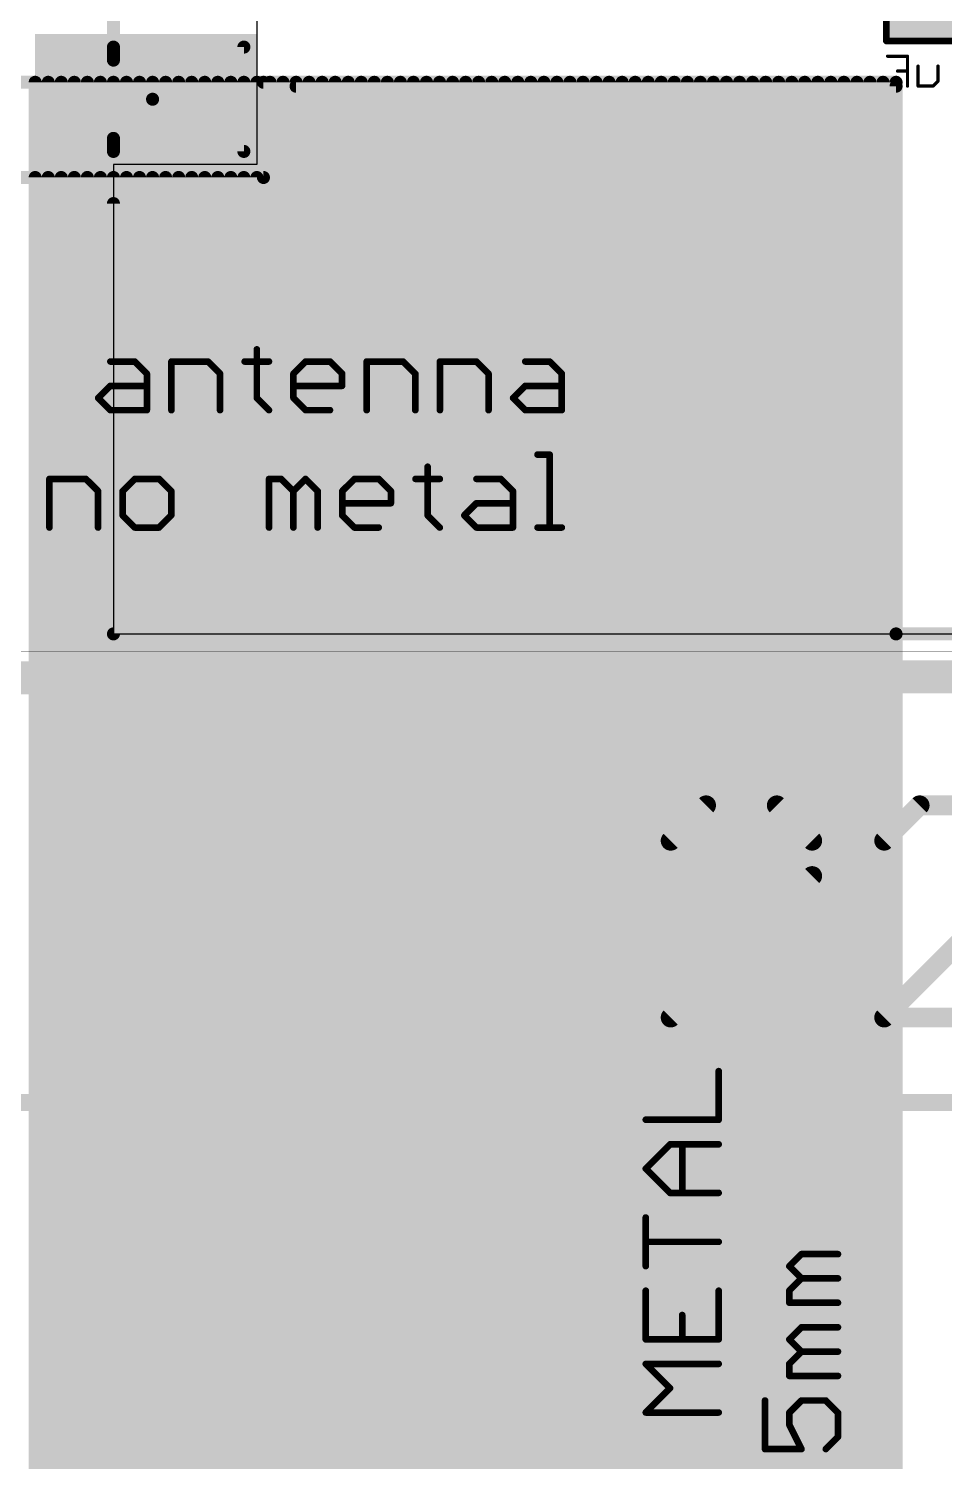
# Model space of a CAD drawing. Extents: x -10.2 to 81, y -3.9 to 69.4.
# Drawn here: x 50.95 to 57.97, y 2.3 to 13.29 of the extents above; entities that cross this region are included whole.
import ezdxf

# ---------------------------------------------------------------- set-up
doc = ezdxf.new("R2010")
doc.units = 0
for name, color, linetype in [('1', 22, 'CONTINUOUS'), ('16', 175, 'CONTINUOUS'), ('20', 7, 'CONTINUOUS'), ('21', 253, 'CONTINUOUS'), ('22', 253, 'CONTINUOUS'), ('28', 253, 'CONTINUOUS'), ('29', 253, 'CONTINUOUS'), ('30', 253, 'CONTINUOUS'), ('31', 253, 'CONTINUOUS'), ('41', 22, 'CONTINUOUS'), ('42', 175, 'CONTINUOUS'), ('43', 82, 'CONTINUOUS'), ('51', 253, 'CONTINUOUS')]:
    doc.layers.add(name, color=color, linetype=linetype)

# ---------------------------------------------------------------- blocks, each defined once
blk = doc.blocks.new('RECT')
blk.add_solid([(-0.5, -0.5), (0.5, -0.5), (-0.5, 0.5), (0.5, 0.5)])

msp = doc.modelspace()

# ---------------------------------------------------------------- linework, layer by layer
at = {"layer": '1', "const_width": 0.1524}
msp.add_lwpolyline([(69.3293, 8.4201), (47.2313, 8.2931)], dxfattribs=at)
at = {"layer": '16', "const_width": 0.1524}
msp.add_lwpolyline([(69.2785, 8.3312), (47.1805, 8.3312)], dxfattribs=at)
at = {"layer": '20'}
for points, const_width in [([(48.895, 8.509), (67.691, 8.509)], 0.001), ([(47.2313, 8.3058), (69.3293, 8.3312)], 0.254), ([(56.1463, 7.3323), (55.8751, 7.0611)], 0.1524), ([(56.6886, 7.3323), (56.1463, 7.3323)], 0.1524), ([(56.9598, 7.0611), (56.6886, 7.3323)], 0.1524), ([(57.7834, 7.3323), (57.5123, 7.0611)], 0.1524), ([(58.3258, 7.3323), (57.7834, 7.3323)], 0.1524), ([(56.9598, 6.79), (56.9598, 7.0611)], 0.1524), ([(55.8751, 5.7053), (56.9598, 6.79)], 0.1524), ([(57.5123, 5.7053), (58.5969, 6.79)], 0.1524), ([(56.9598, 5.7053), (55.8751, 5.7053)], 0.1524), ([(58.5969, 5.7053), (57.5123, 5.7053)], 0.1524), ([(47.2963, 5.0546), (69.2643, 5.0546)], 0.13)]:
    msp.add_lwpolyline(points, dxfattribs=dict(at, const_width=const_width))
at = {"layer": '20', "const_width": 0.0762}
for points in [[(56.1463, 7.3704, 1), (56.1463, 7.2942)], [(56.1732, 7.3053, 1), (56.1193, 7.3592)], [(56.7155, 7.3592, 1), (56.6617, 7.3053)], [(56.6886, 7.2942, 1), (56.6886, 7.3704)], [(57.7834, 7.3704, 1), (57.7834, 7.2942)], [(57.8104, 7.3053, 1), (57.7565, 7.3592)], [(55.8482, 7.0881, 1), (55.9021, 7.0342)], [(56.9979, 7.0611, 1), (56.9217, 7.0611)], [(56.9328, 7.0342, 1), (56.9867, 7.0881)], [(57.4853, 7.0881, 1), (57.5392, 7.0342)], [(56.9217, 6.79, 1), (56.9979, 6.79)], [(56.9867, 6.763, 1), (56.9328, 6.8169)], [(55.8751, 5.7434, 1), (55.8751, 5.6672)], [(55.8482, 5.7322, 1), (55.9021, 5.6784)], [(56.9598, 5.6672, 1), (56.9598, 5.7434)], [(57.5123, 5.7434, 1), (57.5123, 5.6672)], [(57.4853, 5.7322, 1), (57.5392, 5.6784)]]:
    msp.add_lwpolyline(points, format="xyb", dxfattribs=at)
at = {"layer": '21', "const_width": 0.1}
for points in [[(51.603, 8.6469), (51.603, 11.9469)], [(57.603, 8.6469), (51.603, 8.6469)], [(59.603, 8.6469), (57.603, 8.6469)]]:
    msp.add_lwpolyline(points, dxfattribs=at)
at = {"layer": '21', "const_width": 0.05}
for points in [[(51.628, 11.9469, 1), (51.578, 11.9469)], [(51.603, 8.6719, 1), (51.603, 8.6219)], [(57.603, 8.6719, 1), (57.603, 8.6219)], [(57.603, 8.6219, 1), (57.603, 8.6719)], [(51.578, 8.6469, 1), (51.628, 8.6469)]]:
    msp.add_lwpolyline(points, format="xyb", dxfattribs=at)
at = {"layer": '22', "const_width": 0.0508}
for points in [[(57.5285, 15.9936), (57.5285, 13.1936)], [(57.5285, 13.1936), (58.9285, 13.1936)]]:
    msp.add_lwpolyline(points, dxfattribs=at)
at = {"layer": '22', "const_width": 0.0254}
for points in [[(57.5285, 13.2063, 1), (57.5285, 13.1809)], [(57.5158, 13.1936, 1), (57.5412, 13.1936)]]:
    msp.add_lwpolyline(points, format="xyb", dxfattribs=at)
at = {"layer": '28', "const_width": 0.0254}
for points in [[(57.6907, 13.0772), (57.5382, 13.0772)], [(57.6907, 12.8484), (57.6907, 13.0772)], [(57.6907, 12.9628), (57.6144, 12.9628)], [(57.772, 12.8484), (57.772, 13.0009)], [(57.9246, 13.0009), (57.9246, 12.8865)], [(57.8864, 12.8484), (57.772, 12.8484)], [(57.9246, 12.8865), (57.8864, 12.8484)]]:
    msp.add_lwpolyline(points, dxfattribs=at)
at = {"layer": '28', "const_width": 0.0127}
for points in [[(57.5382, 13.0835, 1), (57.5382, 13.0708)], [(57.697, 13.0772, 1), (57.6843, 13.0772)], [(57.6907, 13.0708, 1), (57.6907, 13.0835)], [(57.6144, 12.9691, 1), (57.6144, 12.9564)], [(57.6907, 12.9564, 1), (57.6907, 12.9691)], [(57.7784, 13.0009, 1), (57.7657, 13.0009)], [(57.9309, 13.0009, 1), (57.9182, 13.0009)], [(57.6843, 12.8484, 1), (57.697, 12.8484)], [(57.772, 12.8547, 1), (57.772, 12.842)], [(57.7657, 12.8484, 1), (57.7784, 12.8484)], [(57.8819, 12.8529, 1), (57.8909, 12.8439)], [(57.8864, 12.842, 1), (57.8864, 12.8547)], [(57.9182, 12.8865, 1), (57.9309, 12.8865)], [(57.929, 12.882, 1), (57.9201, 12.891)]]:
    msp.add_lwpolyline(points, format="xyb", dxfattribs=at)
at = {"layer": '41'}
for p, q in [((52.703, 18.2469), (52.703, 12.2469)), ((52.703, 12.2469), (51.603, 12.2469)), ((51.603, 12.2469), (51.603, 8.6469)), ((51.603, 8.6469), (59.603, 8.6469))]:
    msp.add_line(p, q, dxfattribs=at)
at = {"layer": '41', "const_width": 0.1}
for points in [[(52.753, 12.1469), (52.753, 12.8769)], [(52.753, 12.8769), (57.603, 12.8769)], [(52.803, -3.8531), (52.803, 12.8769)], [(52.903, -3.8531), (52.903, 12.8769)], [(53.003, -3.8531), (53.003, 12.8769)], [(53.103, -3.8531), (53.103, 12.8769)], [(53.203, -3.8531), (53.203, 12.8769)], [(53.303, -3.8531), (53.303, 12.8769)], [(53.403, -3.8531), (53.403, 12.8769)], [(53.503, -3.8531), (53.503, 12.8769)], [(53.603, -3.8531), (53.603, 12.8769)], [(53.703, -3.8531), (53.703, 12.8769)], [(53.803, -3.8531), (53.803, 12.8769)], [(53.903, -3.8531), (53.903, 12.8769)], [(54.003, -3.8531), (54.003, 12.8769)], [(54.103, -3.8531), (54.103, 12.8769)], [(54.203, -3.8531), (54.203, 12.8769)], [(54.303, -3.8531), (54.303, 12.8769)], [(54.403, -3.8531), (54.403, 12.8769)], [(54.503, -3.8531), (54.503, 12.8769)], [(54.603, -3.8531), (54.603, 12.8769)], [(54.703, -3.8531), (54.703, 12.8769)], [(54.803, -3.8531), (54.803, 12.8769)], [(54.903, -3.8531), (54.903, 12.8769)], [(55.003, -3.8531), (55.003, 12.8769)], [(55.103, -3.8531), (55.103, 12.8769)], [(55.203, -3.8531), (55.203, 12.8769)], [(55.303, -3.8531), (55.303, 12.8769)], [(55.403, -3.8531), (55.403, 12.8769)], [(55.503, -3.8531), (55.503, 12.8769)], [(55.603, -3.8531), (55.603, 12.8769)], [(55.703, -3.8531), (55.703, 12.8769)], [(55.803, -3.8531), (55.803, 12.8769)], [(55.903, -3.8531), (55.903, 12.8769)], [(56.003, -3.8531), (56.003, 12.8769)], [(56.103, -3.8531), (56.103, 12.8769)], [(56.203, -3.8531), (56.203, 12.8769)], [(56.303, -3.8531), (56.303, 12.8769)], [(56.403, -3.8531), (56.403, 12.8769)], [(56.503, -3.8531), (56.503, 12.8769)], [(56.603, -3.8531), (56.603, 12.8769)], [(56.703, -3.8531), (56.703, 12.8769)], [(56.803, -3.8531), (56.803, 12.8769)], [(56.903, -3.8531), (56.903, 12.8769)], [(57.003, -3.8531), (57.003, 12.8769)], [(57.103, -3.8531), (57.103, 12.8769)], [(57.203, -3.8531), (57.203, 12.8769)], [(57.303, -3.8531), (57.303, 12.8769)], [(57.403, -3.8531), (57.403, 12.8769)], [(57.503, -3.8531), (57.503, 12.8769)], [(57.603, 12.8769), (57.603, -3.8531)], [(57.603, -3.8531), (57.603, 12.8769)], [(49.553, 12.1469), (52.753, 12.1469)], [(51.003, -3.8531), (51.003, 12.1469)], [(51.103, -3.8531), (51.103, 12.1469)], [(51.203, -3.8531), (51.203, 12.1469)], [(51.303, -3.8531), (51.303, 12.1469)], [(51.403, -3.8531), (51.403, 12.1469)], [(51.503, -3.8531), (51.503, 12.1469)], [(51.603, -3.8531), (51.603, 12.1469)], [(51.703, -3.8531), (51.703, 12.1469)], [(51.803, -3.8531), (51.803, 12.1469)], [(51.903, -3.8531), (51.903, 12.1469)], [(52.003, -3.8531), (52.003, 12.1469)], [(52.103, -3.8531), (52.103, 12.1469)], [(52.203, -3.8531), (52.203, 12.1469)], [(52.303, -3.8531), (52.303, 12.1469)], [(52.403, -3.8531), (52.403, 12.1469)], [(52.503, -3.8531), (52.503, 12.1469)], [(52.603, -3.8531), (52.603, 12.1469)], [(52.703, -3.8531), (52.703, 12.1469)]]:
    msp.add_lwpolyline(points, dxfattribs=at)
at = {"layer": '41', "const_width": 0.05}
for points in [[(52.778, 12.8769, 1), (52.728, 12.8769)], [(52.753, 12.9019, 1), (52.753, 12.8519)], [(52.828, 12.8769, 1), (52.778, 12.8769)], [(52.928, 12.8769, 1), (52.878, 12.8769)], [(53.028, 12.8769, 1), (52.978, 12.8769)], [(53.128, 12.8769, 1), (53.078, 12.8769)], [(53.228, 12.8769, 1), (53.178, 12.8769)], [(53.328, 12.8769, 1), (53.278, 12.8769)], [(53.428, 12.8769, 1), (53.378, 12.8769)], [(53.528, 12.8769, 1), (53.478, 12.8769)], [(53.628, 12.8769, 1), (53.578, 12.8769)], [(53.728, 12.8769, 1), (53.678, 12.8769)], [(53.828, 12.8769, 1), (53.778, 12.8769)], [(53.928, 12.8769, 1), (53.878, 12.8769)], [(54.028, 12.8769, 1), (53.978, 12.8769)], [(54.128, 12.8769, 1), (54.078, 12.8769)], [(54.228, 12.8769, 1), (54.178, 12.8769)], [(54.328, 12.8769, 1), (54.278, 12.8769)], [(54.428, 12.8769, 1), (54.378, 12.8769)], [(54.528, 12.8769, 1), (54.478, 12.8769)], [(54.628, 12.8769, 1), (54.578, 12.8769)], [(54.728, 12.8769, 1), (54.678, 12.8769)], [(54.828, 12.8769, 1), (54.778, 12.8769)], [(54.928, 12.8769, 1), (54.878, 12.8769)], [(55.028, 12.8769, 1), (54.978, 12.8769)], [(55.128, 12.8769, 1), (55.078, 12.8769)], [(55.228, 12.8769, 1), (55.178, 12.8769)], [(55.328, 12.8769, 1), (55.278, 12.8769)], [(55.428, 12.8769, 1), (55.378, 12.8769)], [(55.528, 12.8769, 1), (55.478, 12.8769)], [(55.628, 12.8769, 1), (55.578, 12.8769)], [(55.728, 12.8769, 1), (55.678, 12.8769)], [(55.828, 12.8769, 1), (55.778, 12.8769)], [(55.928, 12.8769, 1), (55.878, 12.8769)], [(56.028, 12.8769, 1), (55.978, 12.8769)], [(56.128, 12.8769, 1), (56.078, 12.8769)], [(56.228, 12.8769, 1), (56.178, 12.8769)], [(56.328, 12.8769, 1), (56.278, 12.8769)], [(56.428, 12.8769, 1), (56.378, 12.8769)], [(56.528, 12.8769, 1), (56.478, 12.8769)], [(56.628, 12.8769, 1), (56.578, 12.8769)], [(56.728, 12.8769, 1), (56.678, 12.8769)], [(56.828, 12.8769, 1), (56.778, 12.8769)], [(56.928, 12.8769, 1), (56.878, 12.8769)], [(57.028, 12.8769, 1), (56.978, 12.8769)], [(57.128, 12.8769, 1), (57.078, 12.8769)], [(57.228, 12.8769, 1), (57.178, 12.8769)], [(57.328, 12.8769, 1), (57.278, 12.8769)], [(57.428, 12.8769, 1), (57.378, 12.8769)], [(57.528, 12.8769, 1), (57.478, 12.8769)], [(57.628, 12.8769, 1), (57.578, 12.8769)], [(57.628, 12.8769, 1), (57.578, 12.8769)], [(57.603, 12.8519, 1), (57.603, 12.9019)], [(51.028, 12.1469, 1), (50.978, 12.1469)], [(51.128, 12.1469, 1), (51.078, 12.1469)], [(51.228, 12.1469, 1), (51.178, 12.1469)], [(51.328, 12.1469, 1), (51.278, 12.1469)], [(51.428, 12.1469, 1), (51.378, 12.1469)], [(51.528, 12.1469, 1), (51.478, 12.1469)], [(51.628, 12.1469, 1), (51.578, 12.1469)], [(51.728, 12.1469, 1), (51.678, 12.1469)], [(51.828, 12.1469, 1), (51.778, 12.1469)], [(51.928, 12.1469, 1), (51.878, 12.1469)], [(52.028, 12.1469, 1), (51.978, 12.1469)], [(52.128, 12.1469, 1), (52.078, 12.1469)], [(52.228, 12.1469, 1), (52.178, 12.1469)], [(52.328, 12.1469, 1), (52.278, 12.1469)], [(52.428, 12.1469, 1), (52.378, 12.1469)], [(52.528, 12.1469, 1), (52.478, 12.1469)], [(52.628, 12.1469, 1), (52.578, 12.1469)], [(52.728, 12.1469, 1), (52.678, 12.1469)], [(52.753, 12.1219, 1), (52.753, 12.1719)], [(52.728, 12.1469, 1), (52.778, 12.1469)]]:
    msp.add_lwpolyline(points, format="xyb", dxfattribs=at)
at = {"layer": '42', "const_width": 0.1}
for points in [[(39.103, 12.8769), (57.603, 12.8769)], [(51.003, -3.8531), (51.003, 12.8769)], [(51.103, -3.8531), (51.103, 12.8769)], [(51.203, -3.8531), (51.203, 12.8769)], [(51.303, -3.8531), (51.303, 12.8769)], [(51.403, -3.8531), (51.403, 12.8769)], [(51.503, -3.8531), (51.503, 12.8769)], [(51.603, -3.8531), (51.603, 12.8769)], [(51.703, -3.8531), (51.703, 12.8769)], [(51.803, -3.8531), (51.803, 12.8769)], [(51.903, -3.8531), (51.903, 12.8769)], [(52.003, -3.8531), (52.003, 12.8769)], [(52.103, -3.8531), (52.103, 12.8769)], [(52.203, -3.8531), (52.203, 12.8769)], [(52.303, -3.8531), (52.303, 12.8769)], [(52.403, -3.8531), (52.403, 12.8769)], [(52.503, -3.8531), (52.503, 12.8769)], [(52.603, -3.8531), (52.603, 12.8769)], [(52.703, -3.8531), (52.703, 12.8769)], [(52.803, -3.8531), (52.803, 12.8769)], [(52.903, -3.8531), (52.903, 12.8769)], [(53.003, -3.8531), (53.003, 12.8769)], [(53.103, -3.8531), (53.103, 12.8769)], [(53.203, -3.8531), (53.203, 12.8769)], [(53.303, -3.8531), (53.303, 12.8769)], [(53.403, -3.8531), (53.403, 12.8769)], [(53.503, -3.8531), (53.503, 12.8769)], [(53.603, -3.8531), (53.603, 12.8769)], [(53.703, -3.8531), (53.703, 12.8769)], [(53.803, -3.8531), (53.803, 12.8769)], [(53.903, -3.8531), (53.903, 12.8769)], [(54.003, -3.8531), (54.003, 12.8769)], [(54.103, -3.8531), (54.103, 12.8769)], [(54.203, -3.8531), (54.203, 12.8769)], [(54.303, -3.8531), (54.303, 12.8769)], [(54.403, -3.8531), (54.403, 12.8769)], [(54.503, -3.8531), (54.503, 12.8769)], [(54.603, -3.8531), (54.603, 12.8769)], [(54.703, -3.8531), (54.703, 12.8769)], [(54.803, -3.8531), (54.803, 12.8769)], [(54.903, -3.8531), (54.903, 12.8769)], [(55.003, -3.8531), (55.003, 12.8769)], [(55.103, -3.8531), (55.103, 12.8769)], [(55.203, -3.8531), (55.203, 12.8769)], [(55.303, -3.8531), (55.303, 12.8769)], [(55.403, -3.8531), (55.403, 12.8769)], [(55.503, -3.8531), (55.503, 12.8769)], [(55.603, -3.8531), (55.603, 12.8769)], [(55.703, -3.8531), (55.703, 12.8769)], [(55.803, -3.8531), (55.803, 12.8769)], [(55.903, -3.8531), (55.903, 12.8769)], [(56.003, -3.8531), (56.003, 12.8769)], [(56.103, -3.8531), (56.103, 12.8769)], [(56.203, -3.8531), (56.203, 12.8769)], [(56.303, -3.8531), (56.303, 12.8769)], [(56.403, -3.8531), (56.403, 12.8769)], [(56.503, -3.8531), (56.503, 12.8769)], [(56.603, -3.8531), (56.603, 12.8769)], [(56.703, -3.8531), (56.703, 12.8769)], [(56.803, -3.8531), (56.803, 12.8769)], [(56.903, -3.8531), (56.903, 12.8769)], [(57.003, -3.8531), (57.003, 12.8769)], [(57.103, -3.8531), (57.103, 12.8769)], [(57.203, -3.8531), (57.203, 12.8769)], [(57.303, -3.8531), (57.303, 12.8769)], [(57.403, -3.8531), (57.403, 12.8769)], [(57.503, -3.8531), (57.503, 12.8769)], [(57.603, 12.8769), (57.603, -3.8531)], [(57.603, -3.8531), (57.603, 12.8769)]]:
    msp.add_lwpolyline(points, dxfattribs=at)
at = {"layer": '42', "const_width": 0.05}
for points in [[(51.028, 12.8769, 1), (50.978, 12.8769)], [(51.128, 12.8769, 1), (51.078, 12.8769)], [(51.228, 12.8769, 1), (51.178, 12.8769)], [(51.328, 12.8769, 1), (51.278, 12.8769)], [(51.428, 12.8769, 1), (51.378, 12.8769)], [(51.528, 12.8769, 1), (51.478, 12.8769)], [(51.628, 12.8769, 1), (51.578, 12.8769)], [(51.728, 12.8769, 1), (51.678, 12.8769)], [(51.828, 12.8769, 1), (51.778, 12.8769)], [(51.928, 12.8769, 1), (51.878, 12.8769)], [(52.028, 12.8769, 1), (51.978, 12.8769)], [(52.128, 12.8769, 1), (52.078, 12.8769)], [(52.228, 12.8769, 1), (52.178, 12.8769)], [(52.328, 12.8769, 1), (52.278, 12.8769)], [(52.428, 12.8769, 1), (52.378, 12.8769)], [(52.528, 12.8769, 1), (52.478, 12.8769)], [(52.628, 12.8769, 1), (52.578, 12.8769)], [(52.728, 12.8769, 1), (52.678, 12.8769)], [(52.828, 12.8769, 1), (52.778, 12.8769)], [(52.928, 12.8769, 1), (52.878, 12.8769)], [(53.028, 12.8769, 1), (52.978, 12.8769)], [(53.128, 12.8769, 1), (53.078, 12.8769)], [(53.228, 12.8769, 1), (53.178, 12.8769)], [(53.328, 12.8769, 1), (53.278, 12.8769)], [(53.428, 12.8769, 1), (53.378, 12.8769)], [(53.528, 12.8769, 1), (53.478, 12.8769)], [(53.628, 12.8769, 1), (53.578, 12.8769)], [(53.728, 12.8769, 1), (53.678, 12.8769)], [(53.828, 12.8769, 1), (53.778, 12.8769)], [(53.928, 12.8769, 1), (53.878, 12.8769)], [(54.028, 12.8769, 1), (53.978, 12.8769)], [(54.128, 12.8769, 1), (54.078, 12.8769)], [(54.228, 12.8769, 1), (54.178, 12.8769)], [(54.328, 12.8769, 1), (54.278, 12.8769)], [(54.428, 12.8769, 1), (54.378, 12.8769)], [(54.528, 12.8769, 1), (54.478, 12.8769)], [(54.628, 12.8769, 1), (54.578, 12.8769)], [(54.728, 12.8769, 1), (54.678, 12.8769)], [(54.828, 12.8769, 1), (54.778, 12.8769)], [(54.928, 12.8769, 1), (54.878, 12.8769)], [(55.028, 12.8769, 1), (54.978, 12.8769)], [(55.128, 12.8769, 1), (55.078, 12.8769)], [(55.228, 12.8769, 1), (55.178, 12.8769)], [(55.328, 12.8769, 1), (55.278, 12.8769)], [(55.428, 12.8769, 1), (55.378, 12.8769)], [(55.528, 12.8769, 1), (55.478, 12.8769)], [(55.628, 12.8769, 1), (55.578, 12.8769)], [(55.728, 12.8769, 1), (55.678, 12.8769)], [(55.828, 12.8769, 1), (55.778, 12.8769)], [(55.928, 12.8769, 1), (55.878, 12.8769)], [(56.028, 12.8769, 1), (55.978, 12.8769)], [(56.128, 12.8769, 1), (56.078, 12.8769)], [(56.228, 12.8769, 1), (56.178, 12.8769)], [(56.328, 12.8769, 1), (56.278, 12.8769)], [(56.428, 12.8769, 1), (56.378, 12.8769)], [(56.528, 12.8769, 1), (56.478, 12.8769)], [(56.628, 12.8769, 1), (56.578, 12.8769)], [(56.728, 12.8769, 1), (56.678, 12.8769)], [(56.828, 12.8769, 1), (56.778, 12.8769)], [(56.928, 12.8769, 1), (56.878, 12.8769)], [(57.028, 12.8769, 1), (56.978, 12.8769)], [(57.128, 12.8769, 1), (57.078, 12.8769)], [(57.228, 12.8769, 1), (57.178, 12.8769)], [(57.328, 12.8769, 1), (57.278, 12.8769)], [(57.428, 12.8769, 1), (57.378, 12.8769)], [(57.528, 12.8769, 1), (57.478, 12.8769)], [(57.628, 12.8769, 1), (57.578, 12.8769)], [(57.628, 12.8769, 1), (57.578, 12.8769)], [(57.603, 12.8519, 1), (57.603, 12.9019)]]:
    msp.add_lwpolyline(points, format="xyb", dxfattribs=at)
at = {"layer": '43', "const_width": 0.1}
for points in [[(39.103, 12.8769), (57.603, 12.8769)], [(51.003, -3.8531), (51.003, 12.8769)], [(51.103, -3.8531), (51.103, 12.8769)], [(51.203, -3.8531), (51.203, 12.8769)], [(51.303, -3.8531), (51.303, 12.8769)], [(51.403, -3.8531), (51.403, 12.8769)], [(51.503, -3.8531), (51.503, 12.8769)], [(51.603, -3.8531), (51.603, 12.8769)], [(51.703, -3.8531), (51.703, 12.8769)], [(51.803, -3.8531), (51.803, 12.8769)], [(51.903, -3.8531), (51.903, 12.8769)], [(52.003, -3.8531), (52.003, 12.8769)], [(52.103, -3.8531), (52.103, 12.8769)], [(52.203, -3.8531), (52.203, 12.8769)], [(52.303, -3.8531), (52.303, 12.8769)], [(52.403, -3.8531), (52.403, 12.8769)], [(52.503, -3.8531), (52.503, 12.8769)], [(52.603, -3.8531), (52.603, 12.8769)], [(52.703, -3.8531), (52.703, 12.8769)], [(52.803, -3.8531), (52.803, 12.8769)], [(52.903, -3.8531), (52.903, 12.8769)], [(53.003, -3.8531), (53.003, 12.8769)], [(53.103, -3.8531), (53.103, 12.8769)], [(53.203, -3.8531), (53.203, 12.8769)], [(53.303, -3.8531), (53.303, 12.8769)], [(53.403, -3.8531), (53.403, 12.8769)], [(53.503, -3.8531), (53.503, 12.8769)], [(53.603, -3.8531), (53.603, 12.8769)], [(53.703, -3.8531), (53.703, 12.8769)], [(53.803, -3.8531), (53.803, 12.8769)], [(53.903, -3.8531), (53.903, 12.8769)], [(54.003, -3.8531), (54.003, 12.8769)], [(54.103, -3.8531), (54.103, 12.8769)], [(54.203, -3.8531), (54.203, 12.8769)], [(54.303, -3.8531), (54.303, 12.8769)], [(54.403, -3.8531), (54.403, 12.8769)], [(54.503, -3.8531), (54.503, 12.8769)], [(54.603, -3.8531), (54.603, 12.8769)], [(54.703, -3.8531), (54.703, 12.8769)], [(54.803, -3.8531), (54.803, 12.8769)], [(54.903, -3.8531), (54.903, 12.8769)], [(55.003, -3.8531), (55.003, 12.8769)], [(55.103, -3.8531), (55.103, 12.8769)], [(55.203, -3.8531), (55.203, 12.8769)], [(55.303, -3.8531), (55.303, 12.8769)], [(55.403, -3.8531), (55.403, 12.8769)], [(55.503, -3.8531), (55.503, 12.8769)], [(55.603, -3.8531), (55.603, 12.8769)], [(55.703, -3.8531), (55.703, 12.8769)], [(55.803, -3.8531), (55.803, 12.8769)], [(55.903, -3.8531), (55.903, 12.8769)], [(56.003, -3.8531), (56.003, 12.8769)], [(56.103, -3.8531), (56.103, 12.8769)], [(56.203, -3.8531), (56.203, 12.8769)], [(56.303, -3.8531), (56.303, 12.8769)], [(56.403, -3.8531), (56.403, 12.8769)], [(56.503, -3.8531), (56.503, 12.8769)], [(56.603, -3.8531), (56.603, 12.8769)], [(56.703, -3.8531), (56.703, 12.8769)], [(56.803, -3.8531), (56.803, 12.8769)], [(56.903, -3.8531), (56.903, 12.8769)], [(57.003, -3.8531), (57.003, 12.8769)], [(57.103, -3.8531), (57.103, 12.8769)], [(57.203, -3.8531), (57.203, 12.8769)], [(57.303, -3.8531), (57.303, 12.8769)], [(57.403, -3.8531), (57.403, 12.8769)], [(57.503, -3.8531), (57.503, 12.8769)], [(57.603, 12.8769), (57.603, -3.8531)], [(57.603, -3.8531), (57.603, 12.8769)]]:
    msp.add_lwpolyline(points, dxfattribs=at)
at = {"layer": '43', "const_width": 0.05}
for points in [[(51.028, 12.8769, 1), (50.978, 12.8769)], [(51.128, 12.8769, 1), (51.078, 12.8769)], [(51.228, 12.8769, 1), (51.178, 12.8769)], [(51.328, 12.8769, 1), (51.278, 12.8769)], [(51.428, 12.8769, 1), (51.378, 12.8769)], [(51.528, 12.8769, 1), (51.478, 12.8769)], [(51.628, 12.8769, 1), (51.578, 12.8769)], [(51.728, 12.8769, 1), (51.678, 12.8769)], [(51.828, 12.8769, 1), (51.778, 12.8769)], [(51.928, 12.8769, 1), (51.878, 12.8769)], [(52.028, 12.8769, 1), (51.978, 12.8769)], [(52.128, 12.8769, 1), (52.078, 12.8769)], [(52.228, 12.8769, 1), (52.178, 12.8769)], [(52.328, 12.8769, 1), (52.278, 12.8769)], [(52.428, 12.8769, 1), (52.378, 12.8769)], [(52.528, 12.8769, 1), (52.478, 12.8769)], [(52.628, 12.8769, 1), (52.578, 12.8769)], [(52.728, 12.8769, 1), (52.678, 12.8769)], [(52.828, 12.8769, 1), (52.778, 12.8769)], [(52.928, 12.8769, 1), (52.878, 12.8769)], [(53.028, 12.8769, 1), (52.978, 12.8769)], [(53.128, 12.8769, 1), (53.078, 12.8769)], [(53.228, 12.8769, 1), (53.178, 12.8769)], [(53.328, 12.8769, 1), (53.278, 12.8769)], [(53.428, 12.8769, 1), (53.378, 12.8769)], [(53.528, 12.8769, 1), (53.478, 12.8769)], [(53.628, 12.8769, 1), (53.578, 12.8769)], [(53.728, 12.8769, 1), (53.678, 12.8769)], [(53.828, 12.8769, 1), (53.778, 12.8769)], [(53.928, 12.8769, 1), (53.878, 12.8769)], [(54.028, 12.8769, 1), (53.978, 12.8769)], [(54.128, 12.8769, 1), (54.078, 12.8769)], [(54.228, 12.8769, 1), (54.178, 12.8769)], [(54.328, 12.8769, 1), (54.278, 12.8769)], [(54.428, 12.8769, 1), (54.378, 12.8769)], [(54.528, 12.8769, 1), (54.478, 12.8769)], [(54.628, 12.8769, 1), (54.578, 12.8769)], [(54.728, 12.8769, 1), (54.678, 12.8769)], [(54.828, 12.8769, 1), (54.778, 12.8769)], [(54.928, 12.8769, 1), (54.878, 12.8769)], [(55.028, 12.8769, 1), (54.978, 12.8769)], [(55.128, 12.8769, 1), (55.078, 12.8769)], [(55.228, 12.8769, 1), (55.178, 12.8769)], [(55.328, 12.8769, 1), (55.278, 12.8769)], [(55.428, 12.8769, 1), (55.378, 12.8769)], [(55.528, 12.8769, 1), (55.478, 12.8769)], [(55.628, 12.8769, 1), (55.578, 12.8769)], [(55.728, 12.8769, 1), (55.678, 12.8769)], [(55.828, 12.8769, 1), (55.778, 12.8769)], [(55.928, 12.8769, 1), (55.878, 12.8769)], [(56.028, 12.8769, 1), (55.978, 12.8769)], [(56.128, 12.8769, 1), (56.078, 12.8769)], [(56.228, 12.8769, 1), (56.178, 12.8769)], [(56.328, 12.8769, 1), (56.278, 12.8769)], [(56.428, 12.8769, 1), (56.378, 12.8769)], [(56.528, 12.8769, 1), (56.478, 12.8769)], [(56.628, 12.8769, 1), (56.578, 12.8769)], [(56.728, 12.8769, 1), (56.678, 12.8769)], [(56.828, 12.8769, 1), (56.778, 12.8769)], [(56.928, 12.8769, 1), (56.878, 12.8769)], [(57.028, 12.8769, 1), (56.978, 12.8769)], [(57.128, 12.8769, 1), (57.078, 12.8769)], [(57.228, 12.8769, 1), (57.178, 12.8769)], [(57.328, 12.8769, 1), (57.278, 12.8769)], [(57.428, 12.8769, 1), (57.378, 12.8769)], [(57.528, 12.8769, 1), (57.478, 12.8769)], [(57.628, 12.8769, 1), (57.578, 12.8769)], [(57.628, 12.8769, 1), (57.578, 12.8769)], [(57.603, 12.8519, 1), (57.603, 12.9019)]]:
    msp.add_lwpolyline(points, format="xyb", dxfattribs=at)
at = {"layer": '51'}
for points, const_width in [([(51.603, 13.1469), (51.603, 20.6469)], 0.1), ([(51.603, 13.0469), (51.603, 13.1469)], 0.1), ([(52.603, 13.1469), (51.603, 13.1469)], 0.1), ([(52.603, 12.3469), (52.603, 13.1469)], 0.1), ([(51.603, 12.4469), (51.603, 13.0469)], 0.1), ([(57.603, 12.8769), (42.603, 12.8769)], 0.1), ([(57.603, 12.8469), (53.003, 12.8469)], 0.1), ([(57.603, 12.8769), (57.603, 0.1469)], 0.1), ([(57.603, 8.6469), (57.603, 12.8469)], 0.1), ([(51.603, 12.3469), (51.603, 12.4469)], 0.1), ([(51.603, 12.3469), (52.603, 12.3469)], 0.1), ([(51.603, 8.6469), (51.603, 12.3469)], 0.1), ([(52.7022, 10.8287), (52.7022, 10.4559)], 0.0508), ([(51.5796, 10.7355), (51.766, 10.7355)], 0.0508), ([(51.766, 10.7355), (51.8592, 10.6423)], 0.0508), ([(51.8592, 10.6423), (51.8592, 10.3627)], 0.0508), ([(52.0477, 10.3627), (52.0477, 10.7355)], 0.0508), ([(52.0477, 10.7355), (52.3273, 10.7355)], 0.0508), ([(52.3273, 10.7355), (52.4205, 10.6423)], 0.0508), ([(52.4205, 10.6423), (52.4205, 10.3627)], 0.0508), ([(52.609, 10.7355), (52.7954, 10.7355)], 0.0508), ([(52.9832, 10.6423), (53.0764, 10.7355)], 0.0508), ([(52.9832, 10.4559), (52.9832, 10.6423)], 0.0508), ([(53.0764, 10.7355), (53.2628, 10.7355)], 0.0508), ([(53.2628, 10.7355), (53.356, 10.6423)], 0.0508), ([(53.356, 10.6423), (53.356, 10.5491)], 0.0508), ([(53.5445, 10.3627), (53.5445, 10.7355)], 0.0508), ([(53.5445, 10.7355), (53.8241, 10.7355)], 0.0508), ([(53.8241, 10.7355), (53.9173, 10.6423)], 0.0508), ([(53.9173, 10.6423), (53.9173, 10.3627)], 0.0508), ([(54.1058, 10.3627), (54.1058, 10.7355)], 0.0508), ([(54.1058, 10.7355), (54.3854, 10.7355)], 0.0508), ([(54.3854, 10.7355), (54.4787, 10.6423)], 0.0508), ([(54.4787, 10.6423), (54.4787, 10.3627)], 0.0508), ([(54.7603, 10.7355), (54.9468, 10.7355)], 0.0508), ([(54.9468, 10.7355), (55.04, 10.6423)], 0.0508), ([(55.04, 10.6423), (55.04, 10.3627)], 0.0508), ([(51.4864, 10.4559), (51.5796, 10.5491)], 0.0508), ([(51.5796, 10.5491), (51.8592, 10.5491)], 0.0508), ([(53.356, 10.5491), (52.9832, 10.5491)], 0.0508), ([(54.6671, 10.4559), (54.7603, 10.5491)], 0.0508), ([(54.7603, 10.5491), (55.04, 10.5491)], 0.0508), ([(51.5796, 10.3627), (51.4864, 10.4559)], 0.0508), ([(52.7022, 10.4559), (52.7954, 10.3627)], 0.0508), ([(53.0764, 10.3627), (52.9832, 10.4559)], 0.0508), ([(54.7603, 10.3627), (54.6671, 10.4559)], 0.0508), ([(51.8592, 10.3627), (51.5796, 10.3627)], 0.0508), ([(53.2628, 10.3627), (53.0764, 10.3627)], 0.0508), ([(55.04, 10.3627), (54.7603, 10.3627)], 0.0508), ([(54.8542, 10.0219), (54.9474, 10.0219)], 0.0508), ([(54.9474, 10.0219), (54.9474, 9.4627)], 0.0508), ([(54.0119, 9.9287), (54.0119, 9.5559)], 0.0508), ([(51.1122, 9.4627), (51.1122, 9.8355)], 0.0508), ([(51.1122, 9.8355), (51.3918, 9.8355)], 0.0508), ([(51.3918, 9.8355), (51.485, 9.7423)], 0.0508), ([(51.7667, 9.8355), (51.6735, 9.7423)], 0.0508), ([(51.9531, 9.8355), (51.7667, 9.8355)], 0.0508), ([(52.0463, 9.7423), (51.9531, 9.8355)], 0.0508), ([(52.7961, 9.4627), (52.7961, 9.8355)], 0.0508), ([(52.7961, 9.8355), (52.8893, 9.8355)], 0.0508), ([(52.8893, 9.8355), (52.9825, 9.7423)], 0.0508), ([(52.9825, 9.7423), (53.0757, 9.8355)], 0.0508), ([(53.0757, 9.8355), (53.1689, 9.7423)], 0.0508), ([(53.3574, 9.7423), (53.4506, 9.8355)], 0.0508), ([(53.4506, 9.8355), (53.637, 9.8355)], 0.0508), ([(53.637, 9.8355), (53.7302, 9.7423)], 0.0508), ([(53.9187, 9.8355), (54.1051, 9.8355)], 0.0508), ([(54.3861, 9.8355), (54.5725, 9.8355)], 0.0508), ([(54.5725, 9.8355), (54.6658, 9.7423)], 0.0508), ([(51.485, 9.7423), (51.485, 9.4627)], 0.0508), ([(51.6735, 9.7423), (51.6735, 9.5559)], 0.0508), ([(52.0463, 9.5559), (52.0463, 9.7423)], 0.0508), ([(52.9825, 9.7423), (52.9825, 9.4627)], 0.0508), ([(53.1689, 9.7423), (53.1689, 9.4627)], 0.0508), ([(53.3574, 9.5559), (53.3574, 9.7423)], 0.0508), ([(53.7302, 9.6491), (53.3574, 9.6491)], 0.0508), ([(53.7302, 9.7423), (53.7302, 9.6491)], 0.0508), ([(54.2929, 9.5559), (54.3861, 9.6491)], 0.0508), ([(54.3861, 9.6491), (54.6658, 9.6491)], 0.0508), ([(54.6658, 9.7423), (54.6658, 9.4627)], 0.0508), ([(51.6735, 9.5559), (51.7667, 9.4627)], 0.0508), ([(51.9531, 9.4627), (52.0463, 9.5559)], 0.0508), ([(53.4506, 9.4627), (53.3574, 9.5559)], 0.0508), ([(54.0119, 9.5559), (54.1051, 9.4627)], 0.0508), ([(54.3861, 9.4627), (54.2929, 9.5559)], 0.0508), ([(51.7667, 9.4627), (51.9531, 9.4627)], 0.0508), ([(53.637, 9.4627), (53.4506, 9.4627)], 0.0508), ([(54.6658, 9.4627), (54.3861, 9.4627)], 0.0508), ([(54.8542, 9.4627), (55.0406, 9.4627)], 0.0508), ([(59.603, 8.6469), (51.603, 8.6469)], 0.1), ([(56.2432, 4.9214), (56.2432, 5.2943)], 0.0508), ([(55.684, 4.9214), (56.2432, 4.9214)], 0.0508), ([(55.684, 4.5465), (55.8704, 4.733)], 0.0508), ([(55.8704, 4.733), (56.2432, 4.733)], 0.0508), ([(55.9636, 4.3601), (55.9636, 4.733)], 0.0508), ([(55.8704, 4.3601), (55.684, 4.5465)], 0.0508), ([(56.2432, 4.3601), (55.8704, 4.3601)], 0.0508), ([(55.684, 3.7988), (55.684, 4.1717)], 0.0508), ([(56.2432, 3.9852), (55.684, 3.9852)], 0.0508), ([(56.7848, 3.7978), (56.878, 3.891)], 0.0508), ([(56.878, 3.891), (57.1576, 3.891)], 0.0508), ([(56.878, 3.7046), (56.7848, 3.7978)], 0.0508), ([(55.684, 3.6104), (55.684, 3.2375)], 0.0508), ([(56.2432, 3.2375), (56.2432, 3.6104)], 0.0508), ([(56.7848, 3.6114), (56.878, 3.7046)], 0.0508), ([(56.7848, 3.5182), (56.7848, 3.6114)], 0.0508), ([(56.878, 3.7046), (57.1576, 3.7046)], 0.0508), ([(57.1576, 3.5182), (56.7848, 3.5182)], 0.0508), ([(55.9636, 3.2375), (55.9636, 3.4239)], 0.0508), ([(56.7848, 3.2365), (56.878, 3.3297)], 0.0508), ([(56.878, 3.3297), (57.1576, 3.3297)], 0.0508), ([(55.684, 3.2375), (56.2432, 3.2375)], 0.0508), ([(56.878, 3.1433), (56.7848, 3.2365)], 0.0508), ([(56.7848, 3.0501), (56.878, 3.1433)], 0.0508), ([(56.878, 3.1433), (57.1576, 3.1433)], 0.0508), ([(55.8704, 2.8626), (55.684, 3.049)], 0.0508), ([(55.684, 3.049), (56.2432, 3.049)], 0.0508), ([(56.7848, 2.9569), (56.7848, 3.0501)], 0.0508), ([(57.1576, 2.9569), (56.7848, 2.9569)], 0.0508), ([(55.684, 2.6762), (55.8704, 2.8626)], 0.0508), ([(56.5984, 2.7684), (56.5984, 2.3955)], 0.0508), ([(56.7848, 2.6752), (56.878, 2.7684)], 0.0508), ([(56.878, 2.7684), (57.0644, 2.7684)], 0.0508), ([(57.0644, 2.7684), (57.1576, 2.6752)], 0.0508), ([(56.2432, 2.6762), (55.684, 2.6762)], 0.0508), ([(56.7848, 2.582), (56.7848, 2.6752)], 0.0508), ([(57.1576, 2.6752), (57.1576, 2.4888)], 0.0508), ([(56.878, 2.3955), (56.7848, 2.582)], 0.0508), ([(56.5984, 2.3955), (56.878, 2.3955)], 0.0508), ([(57.1576, 2.4888), (57.0644, 2.3955)], 0.0508)]:
    msp.add_lwpolyline(points, dxfattribs=dict(at, const_width=const_width))
for points, const_width in [([(51.628, 13.1469, 1), (51.578, 13.1469)], 0.05), ([(51.603, 13.1719, 1), (51.603, 13.1219)], 0.05), ([(52.628, 13.1469, 1), (52.578, 13.1469)], 0.05), ([(52.603, 13.1219, 1), (52.603, 13.1719)], 0.05), ([(51.578, 13.1469, 1), (51.628, 13.1469)], 0.05), ([(51.628, 13.0469, 1), (51.578, 13.0469)], 0.05), ([(51.903, 12.7469, 0.4142), (51.603, 13.0469)], 0.1), ([(51.603, 13.0719, 1), (51.603, 13.0219)], 0.05), ([(51.578, 13.0469, 1), (51.628, 13.0469)], 0.05), ([(53.003, 12.8719, 1), (53.003, 12.8219)], 0.05), ([(57.628, 12.8769, 1), (57.578, 12.8769)], 0.05), ([(57.628, 12.8469, 1), (57.578, 12.8469)], 0.05), ([(57.603, 12.8519, 1), (57.603, 12.9019)], 0.05), ([(57.603, 12.8219, 1), (57.603, 12.8719)], 0.05), ([(51.603, 12.4469, 0.4142), (51.903, 12.7469)], 0.1), ([(51.928, 12.7469, 1), (51.878, 12.7469)], 0.05), ([(51.878, 12.7469, 1), (51.928, 12.7469)], 0.05), ([(51.628, 12.4469, 1), (51.578, 12.4469)], 0.05), ([(51.603, 12.4719, 1), (51.603, 12.4219)], 0.05), ([(51.578, 12.4469, 1), (51.628, 12.4469)], 0.05), ([(51.603, 12.3719, 1), (51.603, 12.3219)], 0.05), ([(51.628, 12.3469, 1), (51.578, 12.3469)], 0.05), ([(51.578, 12.3469, 1), (51.628, 12.3469)], 0.05), ([(52.578, 12.3469, 1), (52.628, 12.3469)], 0.05), ([(52.603, 12.3219, 1), (52.603, 12.3719)], 0.05), ([(52.7149, 10.8287, 1), (52.6895, 10.8287)], 0.0254), ([(51.5796, 10.7482, 1), (51.5796, 10.7228)], 0.0254), ([(51.775, 10.7445, 1), (51.757, 10.7265)], 0.0254), ([(51.766, 10.7228, 1), (51.766, 10.7482)], 0.0254), ([(51.8719, 10.6423, 1), (51.8465, 10.6423)], 0.0254), ([(51.8502, 10.6333, 1), (51.8682, 10.6513)], 0.0254), ([(52.0604, 10.7355, 1), (52.035, 10.7355)], 0.0254), ([(52.0477, 10.7482, 1), (52.0477, 10.7228)], 0.0254), ([(52.3363, 10.7445, 1), (52.3183, 10.7265)], 0.0254), ([(52.3273, 10.7228, 1), (52.3273, 10.7482)], 0.0254), ([(52.4332, 10.6423, 1), (52.4078, 10.6423)], 0.0254), ([(52.4115, 10.6333, 1), (52.4295, 10.6513)], 0.0254), ([(52.609, 10.7482, 1), (52.609, 10.7228)], 0.0254), ([(52.7954, 10.7228, 1), (52.7954, 10.7482)], 0.0254), ([(52.9959, 10.6423, 1), (52.9705, 10.6423)], 0.0254), ([(52.9742, 10.6513, 1), (52.9922, 10.6333)], 0.0254), ([(53.0764, 10.7482, 1), (53.0764, 10.7228)], 0.0254), ([(53.0854, 10.7265, 1), (53.0674, 10.7445)], 0.0254), ([(53.2718, 10.7445, 1), (53.2538, 10.7265)], 0.0254), ([(53.2628, 10.7228, 1), (53.2628, 10.7482)], 0.0254), ([(53.3687, 10.6423, 1), (53.3433, 10.6423)], 0.0254), ([(53.3471, 10.6333, 1), (53.365, 10.6513)], 0.0254), ([(53.5572, 10.7355, 1), (53.5318, 10.7355)], 0.0254), ([(53.5445, 10.7482, 1), (53.5445, 10.7228)], 0.0254), ([(53.8331, 10.7445, 1), (53.8152, 10.7265)], 0.0254), ([(53.8241, 10.7228, 1), (53.8241, 10.7482)], 0.0254), ([(53.93, 10.6423, 1), (53.9046, 10.6423)], 0.0254), ([(53.9084, 10.6333, 1), (53.9263, 10.6513)], 0.0254), ([(54.1185, 10.7355, 1), (54.0931, 10.7355)], 0.0254), ([(54.1058, 10.7482, 1), (54.1058, 10.7228)], 0.0254), ([(54.3944, 10.7445, 1), (54.3765, 10.7265)], 0.0254), ([(54.3854, 10.7228, 1), (54.3854, 10.7482)], 0.0254), ([(54.4914, 10.6423, 1), (54.466, 10.6423)], 0.0254), ([(54.4697, 10.6333, 1), (54.4876, 10.6513)], 0.0254), ([(54.7603, 10.7482, 1), (54.7603, 10.7228)], 0.0254), ([(54.9557, 10.7445, 1), (54.9378, 10.7265)], 0.0254), ([(54.9468, 10.7228, 1), (54.9468, 10.7482)], 0.0254), ([(55.0527, 10.6423, 1), (55.0273, 10.6423)], 0.0254), ([(55.031, 10.6333, 1), (55.0489, 10.6513)], 0.0254), ([(51.5796, 10.5618, 1), (51.5796, 10.5364)], 0.0254), ([(51.5886, 10.5401, 1), (51.5706, 10.5581)], 0.0254), ([(51.8592, 10.5364, 1), (51.8592, 10.5618)], 0.0254), ([(52.9832, 10.5618, 1), (52.9832, 10.5364)], 0.0254), ([(53.3433, 10.5491, 1), (53.3687, 10.5491)], 0.0254), ([(53.356, 10.5364, 1), (53.356, 10.5618)], 0.0254), ([(54.7603, 10.5618, 1), (54.7603, 10.5364)], 0.0254), ([(54.7693, 10.5401, 1), (54.7513, 10.5581)], 0.0254), ([(55.04, 10.5364, 1), (55.04, 10.5618)], 0.0254), ([(51.4953, 10.4649, 1), (51.4774, 10.4469)], 0.0254), ([(51.4774, 10.4649, 1), (51.4953, 10.4469)], 0.0254), ([(52.7112, 10.4649, 1), (52.6932, 10.4469)], 0.0254), ([(52.6895, 10.4559, 1), (52.7149, 10.4559)], 0.0254), ([(52.9922, 10.4649, 1), (52.9742, 10.4469)], 0.0254), ([(52.9705, 10.4559, 1), (52.9959, 10.4559)], 0.0254), ([(54.6761, 10.4649, 1), (54.6581, 10.4469)], 0.0254), ([(54.6581, 10.4649, 1), (54.6761, 10.4469)], 0.0254), ([(51.5796, 10.3754, 1), (51.5796, 10.35)], 0.0254), ([(51.5706, 10.3537, 1), (51.5886, 10.3716)], 0.0254), ([(51.8465, 10.3627, 1), (51.8719, 10.3627)], 0.0254), ([(51.8592, 10.35, 1), (51.8592, 10.3754)], 0.0254), ([(52.035, 10.3627, 1), (52.0604, 10.3627)], 0.0254), ([(52.4078, 10.3627, 1), (52.4332, 10.3627)], 0.0254), ([(52.7864, 10.3537, 1), (52.8044, 10.3716)], 0.0254), ([(53.0764, 10.3754, 1), (53.0764, 10.35)], 0.0254), ([(53.0674, 10.3537, 1), (53.0854, 10.3716)], 0.0254), ([(53.2628, 10.35, 1), (53.2628, 10.3754)], 0.0254), ([(53.5318, 10.3627, 1), (53.5572, 10.3627)], 0.0254), ([(53.9046, 10.3627, 1), (53.93, 10.3627)], 0.0254), ([(54.0931, 10.3627, 1), (54.1185, 10.3627)], 0.0254), ([(54.466, 10.3627, 1), (54.4914, 10.3627)], 0.0254), ([(54.7603, 10.3754, 1), (54.7603, 10.35)], 0.0254), ([(54.7513, 10.3537, 1), (54.7693, 10.3716)], 0.0254), ([(55.0273, 10.3627, 1), (55.0527, 10.3627)], 0.0254), ([(55.04, 10.35, 1), (55.04, 10.3754)], 0.0254), ([(54.8542, 10.0346, 1), (54.8542, 10.0092)], 0.0254), ([(54.9601, 10.0219, 1), (54.9347, 10.0219)], 0.0254), ([(54.9474, 10.0092, 1), (54.9474, 10.0346)], 0.0254), ([(54.0246, 9.9287, 1), (53.9992, 9.9287)], 0.0254), ([(51.1249, 9.8355, 1), (51.0995, 9.8355)], 0.0254), ([(51.1122, 9.8482, 1), (51.1122, 9.8228)], 0.0254), ([(51.4008, 9.8445, 1), (51.3828, 9.8265)], 0.0254), ([(51.3918, 9.8228, 1), (51.3918, 9.8482)], 0.0254), ([(51.7667, 9.8482, 1), (51.7667, 9.8228)], 0.0254), ([(51.7757, 9.8265, 1), (51.7577, 9.8445)], 0.0254), ([(51.9621, 9.8445, 1), (51.9441, 9.8265)], 0.0254), ([(51.9531, 9.8228, 1), (51.9531, 9.8482)], 0.0254), ([(52.8088, 9.8355, 1), (52.7834, 9.8355)], 0.0254), ([(52.7961, 9.8482, 1), (52.7961, 9.8228)], 0.0254), ([(52.8983, 9.8445, 1), (52.8803, 9.8265)], 0.0254), ([(52.8893, 9.8228, 1), (52.8893, 9.8482)], 0.0254), ([(53.0847, 9.8445, 1), (53.0667, 9.8265)], 0.0254), ([(53.0847, 9.8265, 1), (53.0667, 9.8445)], 0.0254), ([(53.4506, 9.8482, 1), (53.4506, 9.8228)], 0.0254), ([(53.4596, 9.8265, 1), (53.4416, 9.8445)], 0.0254), ([(53.646, 9.8445, 1), (53.628, 9.8265)], 0.0254), ([(53.637, 9.8228, 1), (53.637, 9.8482)], 0.0254), ([(53.9187, 9.8482, 1), (53.9187, 9.8228)], 0.0254), ([(54.1051, 9.8228, 1), (54.1051, 9.8482)], 0.0254), ([(54.3861, 9.8482, 1), (54.3861, 9.8228)], 0.0254), ([(54.5815, 9.8445, 1), (54.5636, 9.8265)], 0.0254), ([(54.5725, 9.8228, 1), (54.5725, 9.8482)], 0.0254), ([(51.4977, 9.7423, 1), (51.4723, 9.7423)], 0.0254), ([(51.476, 9.7333, 1), (51.494, 9.7513)], 0.0254), ([(51.6862, 9.7423, 1), (51.6608, 9.7423)], 0.0254), ([(51.6645, 9.7513, 1), (51.6824, 9.7333)], 0.0254), ([(52.059, 9.7423, 1), (52.0336, 9.7423)], 0.0254), ([(52.0373, 9.7333, 1), (52.0553, 9.7513)], 0.0254), ([(52.9952, 9.7423, 1), (52.9698, 9.7423)], 0.0254), ([(52.9735, 9.7513, 1), (52.9915, 9.7333)], 0.0254), ([(52.9735, 9.7333, 1), (52.9915, 9.7513)], 0.0254), ([(53.1816, 9.7423, 1), (53.1562, 9.7423)], 0.0254), ([(53.16, 9.7333, 1), (53.1779, 9.7513)], 0.0254), ([(53.3701, 9.7423, 1), (53.3447, 9.7423)], 0.0254), ([(53.3484, 9.7513, 1), (53.3664, 9.7333)], 0.0254), ([(53.3574, 9.6618, 1), (53.3574, 9.6364)], 0.0254), ([(53.7429, 9.7423, 1), (53.7175, 9.7423)], 0.0254), ([(53.7213, 9.7333, 1), (53.7392, 9.7513)], 0.0254), ([(53.7302, 9.6364, 1), (53.7302, 9.6618)], 0.0254), ([(54.3861, 9.6618, 1), (54.3861, 9.6364)], 0.0254), ([(54.3951, 9.6401, 1), (54.3771, 9.6581)], 0.0254), ([(54.6785, 9.7423, 1), (54.6531, 9.7423)], 0.0254), ([(54.6568, 9.7333, 1), (54.6747, 9.7513)], 0.0254), ([(54.6658, 9.6364, 1), (54.6658, 9.6618)], 0.0254), ([(51.6824, 9.5649, 1), (51.6645, 9.5469)], 0.0254), ([(51.6608, 9.5559, 1), (51.6862, 9.5559)], 0.0254), ([(52.0336, 9.5559, 1), (52.059, 9.5559)], 0.0254), ([(52.0553, 9.5469, 1), (52.0373, 9.5649)], 0.0254), ([(53.3664, 9.5649, 1), (53.3484, 9.5469)], 0.0254), ([(53.3447, 9.5559, 1), (53.3701, 9.5559)], 0.0254), ([(53.7175, 9.6491, 1), (53.7429, 9.6491)], 0.0254), ([(54.0209, 9.5649, 1), (54.0029, 9.5469)], 0.0254), ([(53.9992, 9.5559, 1), (54.0246, 9.5559)], 0.0254), ([(54.3019, 9.5649, 1), (54.2839, 9.5469)], 0.0254), ([(54.2839, 9.5649, 1), (54.3019, 9.5469)], 0.0254), ([(51.0995, 9.4627, 1), (51.1249, 9.4627)], 0.0254), ([(51.4723, 9.4627, 1), (51.4977, 9.4627)], 0.0254), ([(51.7667, 9.4754, 1), (51.7667, 9.45)], 0.0254), ([(51.7577, 9.4537, 1), (51.7757, 9.4716)], 0.0254), ([(51.9441, 9.4716, 1), (51.9621, 9.4537)], 0.0254), ([(51.9531, 9.45, 1), (51.9531, 9.4754)], 0.0254), ([(52.7834, 9.4627, 1), (52.8088, 9.4627)], 0.0254), ([(52.9698, 9.4627, 1), (52.9952, 9.4627)], 0.0254), ([(53.1562, 9.4627, 1), (53.1816, 9.4627)], 0.0254), ([(53.4506, 9.4754, 1), (53.4506, 9.45)], 0.0254), ([(53.4416, 9.4537, 1), (53.4596, 9.4716)], 0.0254), ([(53.637, 9.45, 1), (53.637, 9.4754)], 0.0254), ([(54.0961, 9.4537, 1), (54.1141, 9.4716)], 0.0254), ([(54.3861, 9.4754, 1), (54.3861, 9.45)], 0.0254), ([(54.3771, 9.4537, 1), (54.3951, 9.4716)], 0.0254), ([(54.6531, 9.4627, 1), (54.6785, 9.4627)], 0.0254), ([(54.6658, 9.45, 1), (54.6658, 9.4754)], 0.0254), ([(54.8542, 9.4754, 1), (54.8542, 9.45)], 0.0254), ([(54.9347, 9.4627, 1), (54.9601, 9.4627)], 0.0254), ([(55.0406, 9.45, 1), (55.0406, 9.4754)], 0.0254), ([(51.603, 8.6719, 1), (51.603, 8.6219)], 0.05), ([(51.578, 8.6469, 1), (51.628, 8.6469)], 0.05), ([(57.578, 8.6469, 1), (57.628, 8.6469)], 0.05), ([(56.2559, 5.2943, 1), (56.2305, 5.2943)], 0.0254), ([(55.684, 4.9341, 1), (55.684, 4.9087)], 0.0254), ([(56.2432, 4.9087, 1), (56.2432, 4.9341)], 0.0254), ([(56.2305, 4.9214, 1), (56.2559, 4.9214)], 0.0254), ([(55.8704, 4.7457, 1), (55.8704, 4.7203)], 0.0254), ([(55.8794, 4.724, 1), (55.8614, 4.742)], 0.0254), ([(55.9763, 4.733, 1), (55.9509, 4.733)], 0.0254), ([(56.2432, 4.7203, 1), (56.2432, 4.7457)], 0.0254), ([(55.6929, 4.5555, 1), (55.675, 4.5376)], 0.0254), ([(55.675, 4.5555, 1), (55.6929, 4.5376)], 0.0254), ([(55.8704, 4.3728, 1), (55.8704, 4.3474)], 0.0254), ([(55.8614, 4.3511, 1), (55.8794, 4.3691)], 0.0254), ([(55.9509, 4.3601, 1), (55.9763, 4.3601)], 0.0254), ([(56.2432, 4.3474, 1), (56.2432, 4.3728)], 0.0254), ([(55.6967, 4.1717, 1), (55.6713, 4.1717)], 0.0254), ([(55.684, 3.9979, 1), (55.684, 3.9725)], 0.0254), ([(56.2432, 3.9725, 1), (56.2432, 3.9979)], 0.0254), ([(56.878, 3.9037, 1), (56.878, 3.8783)], 0.0254), ([(56.887, 3.882, 1), (56.869, 3.9)], 0.0254), ([(57.1576, 3.8783, 1), (57.1576, 3.9037)], 0.0254), ([(55.6713, 3.7988, 1), (55.6967, 3.7988)], 0.0254), ([(56.7938, 3.8068, 1), (56.7758, 3.7888)], 0.0254), ([(56.7758, 3.8068, 1), (56.7938, 3.7888)], 0.0254), ([(55.6967, 3.6104, 1), (55.6713, 3.6104)], 0.0254), ([(56.2559, 3.6104, 1), (56.2305, 3.6104)], 0.0254), ([(56.7975, 3.6114, 1), (56.7721, 3.6114)], 0.0254), ([(56.7758, 3.6204, 1), (56.7938, 3.6024)], 0.0254), ([(56.878, 3.7173, 1), (56.878, 3.6919)], 0.0254), ([(56.887, 3.6956, 1), (56.869, 3.7136)], 0.0254), ([(56.869, 3.6956, 1), (56.887, 3.7136)], 0.0254), ([(57.1576, 3.6919, 1), (57.1576, 3.7173)], 0.0254), ([(56.7848, 3.5309, 1), (56.7848, 3.5055)], 0.0254), ([(56.7721, 3.5182, 1), (56.7975, 3.5182)], 0.0254), ([(57.1576, 3.5055, 1), (57.1576, 3.5309)], 0.0254), ([(55.9763, 3.4239, 1), (55.9509, 3.4239)], 0.0254), ([(56.878, 3.3424, 1), (56.878, 3.317)], 0.0254), ([(56.887, 3.3207, 1), (56.869, 3.3387)], 0.0254), ([(57.1576, 3.317, 1), (57.1576, 3.3424)], 0.0254), ([(55.684, 3.2502, 1), (55.684, 3.2248)], 0.0254), ([(55.6713, 3.2375, 1), (55.6967, 3.2375)], 0.0254), ([(55.9509, 3.2375, 1), (55.9763, 3.2375)], 0.0254), ([(56.2305, 3.2375, 1), (56.2559, 3.2375)], 0.0254), ([(56.2432, 3.2248, 1), (56.2432, 3.2502)], 0.0254), ([(56.7938, 3.2455, 1), (56.7758, 3.2275)], 0.0254), ([(56.7758, 3.2455, 1), (56.7938, 3.2275)], 0.0254), ([(56.878, 3.156, 1), (56.878, 3.1306)], 0.0254), ([(56.887, 3.1343, 1), (56.869, 3.1523)], 0.0254), ([(56.869, 3.1343, 1), (56.887, 3.1523)], 0.0254), ([(57.1576, 3.1306, 1), (57.1576, 3.156)], 0.0254), ([(55.6929, 3.058, 1), (55.675, 3.0401)], 0.0254), ([(55.684, 3.0617, 1), (55.684, 3.0363)], 0.0254), ([(56.2432, 3.0363, 1), (56.2432, 3.0617)], 0.0254), ([(56.7975, 3.0501, 1), (56.7721, 3.0501)], 0.0254), ([(56.7758, 3.059, 1), (56.7938, 3.0411)], 0.0254), ([(56.7848, 2.9696, 1), (56.7848, 2.9442)], 0.0254), ([(56.7721, 2.9569, 1), (56.7975, 2.9569)], 0.0254), ([(57.1576, 2.9442, 1), (57.1576, 2.9696)], 0.0254), ([(55.8794, 2.8536, 1), (55.8614, 2.8716)], 0.0254), ([(55.8614, 2.8536, 1), (55.8794, 2.8716)], 0.0254), ([(56.6111, 2.7684, 1), (56.5857, 2.7684)], 0.0254), ([(56.878, 2.7811, 1), (56.878, 2.7557)], 0.0254), ([(56.887, 2.7594, 1), (56.869, 2.7774)], 0.0254), ([(57.0734, 2.7774, 1), (57.0554, 2.7594)], 0.0254), ([(57.0644, 2.7557, 1), (57.0644, 2.7811)], 0.0254), ([(55.684, 2.6889, 1), (55.684, 2.6635)], 0.0254), ([(55.675, 2.6852, 1), (55.6929, 2.6672)], 0.0254), ([(56.2432, 2.6635, 1), (56.2432, 2.6889)], 0.0254), ([(56.7975, 2.6752, 1), (56.7721, 2.6752)], 0.0254), ([(56.7758, 2.6842, 1), (56.7938, 2.6662)], 0.0254), ([(57.1703, 2.6752, 1), (57.1449, 2.6752)], 0.0254), ([(57.1487, 2.6662, 1), (57.1666, 2.6842)], 0.0254), ([(56.7961, 2.5876, 1), (56.7734, 2.5763)], 0.0254), ([(56.7721, 2.582, 1), (56.7975, 2.582)], 0.0254), ([(56.5984, 2.4082, 1), (56.5984, 2.3828)], 0.0254), ([(56.878, 2.3828, 1), (56.878, 2.4082)], 0.0254), ([(57.0554, 2.4045, 1), (57.0734, 2.3866)], 0.0254), ([(57.1449, 2.4888, 1), (57.1703, 2.4888)], 0.0254), ([(57.1666, 2.4798, 1), (57.1487, 2.4977)], 0.0254), ([(56.5857, 2.3955, 1), (56.6111, 2.3955)], 0.0254), ([(56.8666, 2.3899, 1), (56.8894, 2.4012)], 0.0254)]:
    msp.add_lwpolyline(points, format="xyb", dxfattribs=dict(at, const_width=const_width))

# ---------------------------------------------------------------- block references
at = {"layer": '1', "xscale": 1.5, "yscale": 0.8}
msp.add_blockref('RECT', (51.853, 12.7469), dxfattribs=at)
at = {"layer": '29', "xscale": 1.7032, "yscale": 1.0032}
msp.add_blockref('RECT', (51.853, 12.7469), dxfattribs=at)
at = {"layer": '30', "xscale": 1.0032, "yscale": 1.4032, "rotation": 270}
msp.add_blockref('RECT', (58.2285, 13.6936), dxfattribs=at)
at = {"layer": '31', "xscale": 1.5, "yscale": 0.8}
msp.add_blockref('RECT', (51.853, 12.7469), dxfattribs=at)

doc.saveas('drawing.dxf')
